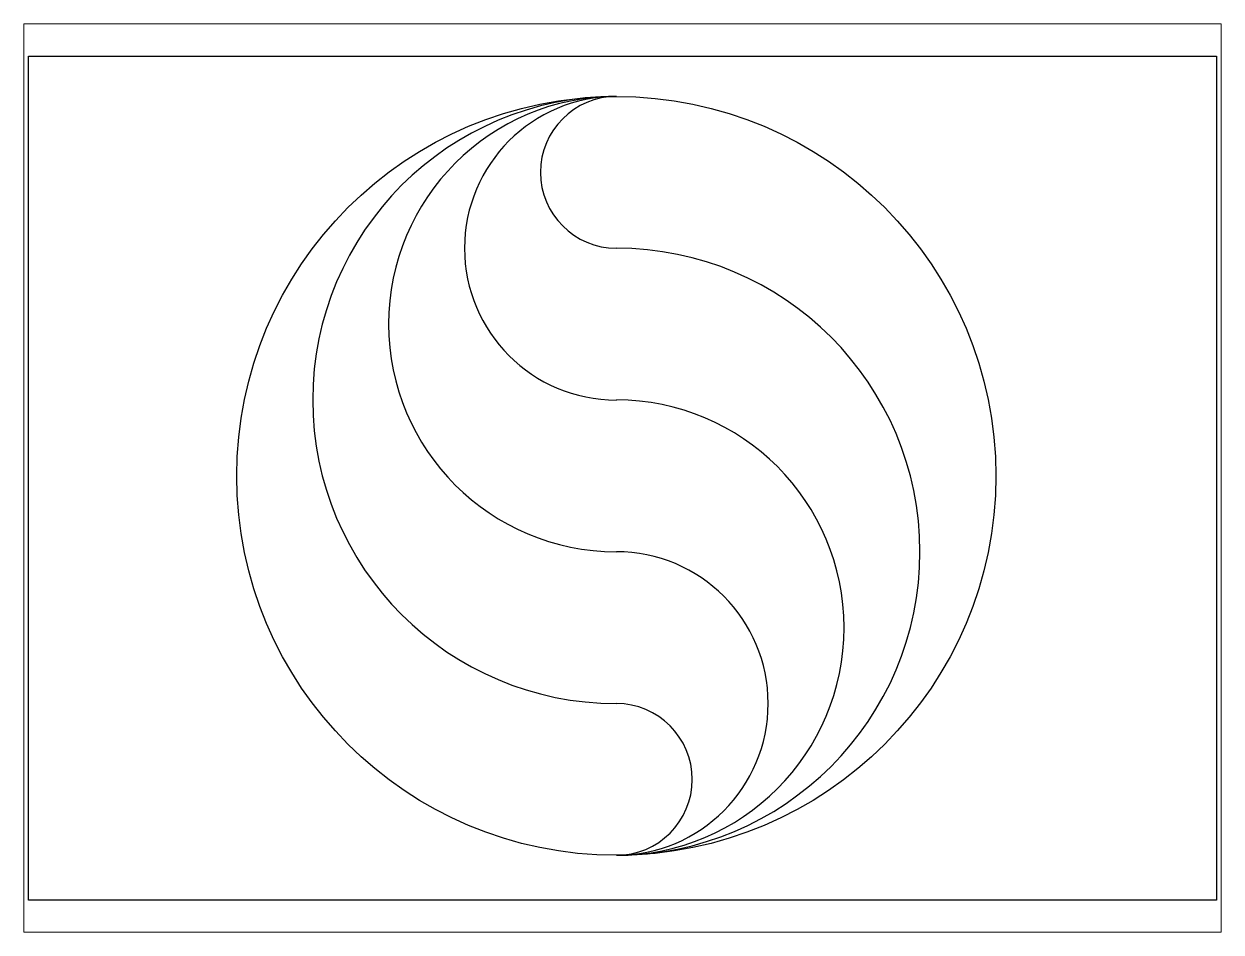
# Paper-space layout 'Layout1' of a CAD drawing. Header units: millimetres. Extents: x 26 to 231, y 20 to 176.
# The model-space entities are those that its viewports show. They can reach past a viewport. Long polylines and large blocks are cut down to what shows.
import ezdxf

# ---------------------------------------------------------------- set-up
doc = ezdxf.new("R2010")
doc.units = ezdxf.units.MM
for name, color, linetype, lineweight in [('Layer1', 30, 'Continuous', 30), ('White', 7, 'Continuous', 30), ('White2', 7, 'Continuous', 30)]:
    doc.layers.add(name, color=color, linetype=linetype, lineweight=lineweight)

msp = doc.modelspace()

# ---------------------------------------------------------------- linework, layer by layer
for p, q in [((0, 0), (0, 210)), ((297, 209.05), (297, -0.95))]:
    msp.add_line(p, q)
at = {"layer": 'Layer1'}
msp.add_lwpolyline([(0, 210), (297, 210), (297, -0.95), (0, -0.95)], close=True, dxfattribs=at)
at = {"layer": 'White'}
msp.add_circle((146.95, 105.09), 94.86, dxfattribs=at)
for centre, radius in [((146.95, 124.07), 75.89), ((146.95, 143.04), 56.92), ((146.95, 162.01), 37.95), ((146.95, 180.98), 18.97)]:
    msp.add_arc(centre, radius, 90, 270, dxfattribs=at)
at = {"layer": 'White2'}
for centre, radius in [((146.95, 86.12), 75.89), ((146.95, 67.15), 56.92), ((146.95, 48.18), 37.95), ((146.95, 29.2), 18.97)]:
    msp.add_arc(centre, radius, 270, 90, dxfattribs=at)

psp = doc.layouts.get("Layout1")

# ---------------------------------------------------------------- viewports
at = {"layer": '0'}
psp.add_viewport(center=(128.5, 97.5), size=(205.6, 156), view_center_point=(148.49, 104.56), view_height=227.0423, dxfattribs=at)

doc.saveas('drawing.dxf')
